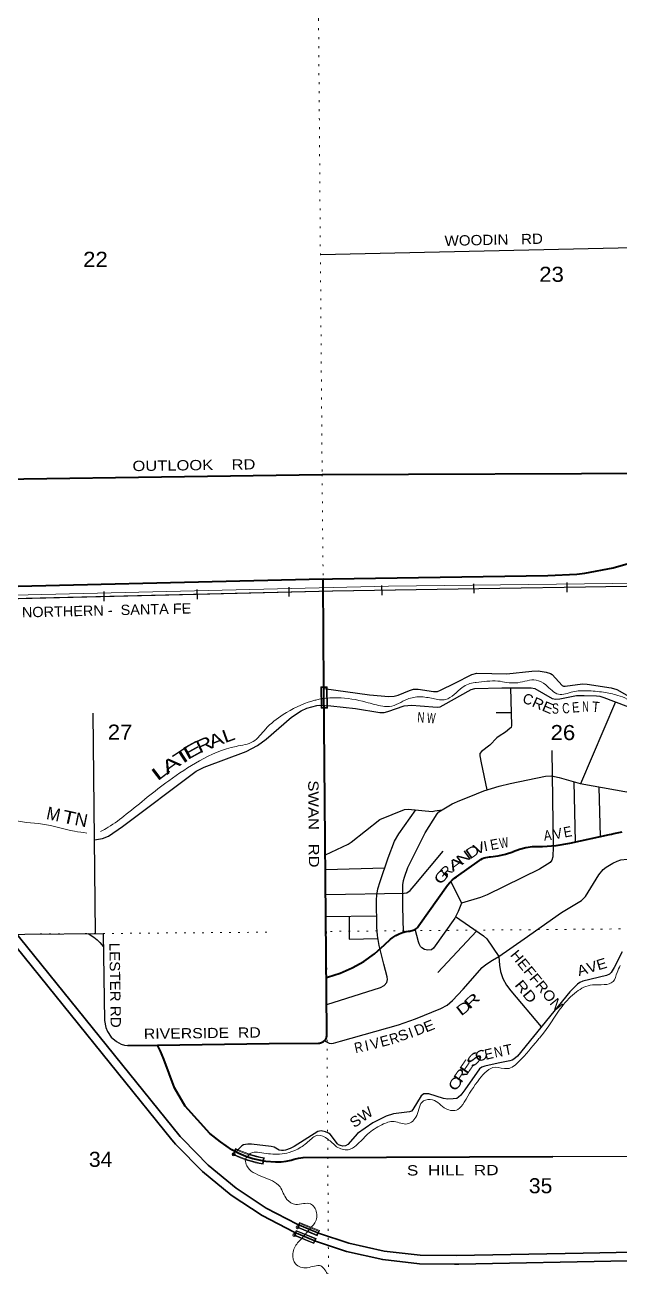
# Model space of a CAD drawing. Header units: feet. Extents: x -2 to 285336, y -549186 to -364975.
# Drawn here: x 239765 to 246708, y -436018 to -421539 of the extents above; entities that cross this region are included whole.
import ezdxf
from ezdxf.enums import TextEntityAlignment as Align

# ---------------------------------------------------------------- set-up
doc = ezdxf.new("R2010")
doc.units = ezdxf.units.FT
doc.header["$LTSCALE"] = 70
doc.header["$PDMODE"] = 32
doc.header["$PDSIZE"] = 35
doc.linetypes.add('DOTTED', pattern=[1.5, 0.3, -1.2])
for name, color, linetype, lineweight in [('18', 7, 'Continuous', 35), ('26', 7, 'Continuous', 40), ('27', 7, 'Continuous', 13), ('29', 7, 'Continuous', 25), ('34', 7, 'Continuous', 25), ('39', 7, 'Continuous', 13), ('41', 7, 'Continuous', 13), ('55', 7, 'Continuous', 13), ('61', 7, 'Continuous', 13), ('7', 7, 'DOTTED', 13)]:
    doc.layers.add(name, color=color, linetype=linetype, lineweight=lineweight)
doc.layers.add('30', color=7, linetype='Continuous')

msp = doc.modelspace()

# ---------------------------------------------------------------- linework, layer by layer
at = {"layer": '18'}
for points in [[(247278.19, -435833.25), (247238.45, -435834.05), (246274.64, -435853.34), (244797.24, -435882.91), (244374.97, -435878.8), (243955.45, -435830.57), (243543.26, -435738.76), (243189.36, -435622.37), (242939.46, -435516.6), (242580, -435329.68), (242227.71, -435096.84), (241901.68, -434828.45), (241605.5, -434527.44), (241577.65, -434495.68), (239703.62, -432175.93), (239570.38, -432010.99), (239366.93, -431747.58), (239036.28, -431389.63), (238670.03, -431068.21), (238272.19, -430786.84), (237847.11, -430548.59), (237399.46, -430356.08), (235245, -429538.54), (234833.43, -429342.92)], [(246798.09, -435942.89), (244824.24, -435982.39), (244802.33, -435982.83), (244774.24, -435982.55), (244368.77, -435978.61), (243938.84, -435929.18), (243516.44, -435835.1), (243153.95, -435715.9), (242904.63, -435610.76), (242532.06, -435417.5), (242170.85, -435179.16), (241836.53, -434904.37), (241532.77, -434596.15), (241521.69, -434583.52), (241501.04, -434559.98), (241479.66, -434533.52), (239576.59, -432177.81)]]:
    msp.add_lwpolyline(points, dxfattribs=at)
at = {"layer": '26'}
msp.add_line((240966.65, -433433.06), (241311.44, -433428.89), dxfattribs=at)
for points in [[(235370.44, -426853.87), (237873.89, -426856.35), (243231.73, -426778.8), (247261.66, -426762.94), (248460.88, -426758.23), (248510.88, -426758.03), (248561.2, -426757.83)], [(243241.9, -427999.99), (243352.29, -427997.35), (245865.74, -427956.95), (246201.3, -427939.52), (246295.57, -427928.24), (246625.77, -427866.04), (246801.5, -427817.99), (247098.48, -427705.41), (247213.91, -427651.68), (247736, -427370.93), (247944.69, -427266.07), (248163.2, -427183.61), (248389.13, -427124.44), (248563.2, -427097.88)], [(243241.9, -427999.99), (238710.84, -428108.34), (238660.54, -428110.51), (238241.56, -428104.03), (234215.15, -427729.21), (229909.58, -427328.4)], [(243252.86, -429254.11), (243242.12, -428024.99), (243241.9, -427999.99)], [(241311.44, -433428.89), (242613.62, -433413.11), (243190.58, -433406.12), (243201.62, -433405.45), (243212.52, -433403.62), (243223.18, -433400.67), (243233.47, -433396.62), (243243.28, -433391.52), (243244.05, -433391.01), (243269.08, -433370.17), (243281.67, -433345.19), (243283.92, -433338.74), (243286.55, -433327.56), (243288.26, -433302.69), (243288.04, -433277.56), (243252.86, -429254.11)], [(243282.66, -432640.75), (243295.89, -432637.39), (243442.56, -432591.18), (243583.58, -432529.89), (243717.43, -432454.2), (243842.63, -432364.93), (243957.82, -432263.06), (244031, -432196.42), (244058.11, -432175.03), (244093.18, -432151.88), (244130.49, -432132.53), (244169.61, -432117.18), (244210.12, -432106.01), (244238.71, -432100.79), (244253.15, -432100.63), (244267.5, -432098.96), (244281.59, -432095.8), (244295.27, -432091.18), (244308.4, -432085.16), (244320.82, -432077.8), (244332.41, -432069.18), (244343.04, -432059.4), (244352.58, -432048.56), (244360.44, -432037.56), (244694.89, -431565.6), (244720.46, -431534.37), (244749.15, -431505.98), (244780.65, -431480.75), (244796.86, -431469.71), (245065.7, -431280.34), (245066.29, -431279.88), (245083.57, -431267.47), (245102.06, -431256.94), (245121.54, -431248.39), (245141.82, -431241.94), (245162.65, -431237.63), (245183.82, -431235.53), (245193.79, -431235.31), (245283.26, -431224.65), (245371.13, -431204.71), (245456.43, -431175.69), (245458.37, -431174.91), (245532.29, -431147.69), (245608.64, -431128.34), (245686.6, -431117.08), (245751.78, -431113.97), (245803.63, -431113.88), (245962.14, -431102.6), (246118.59, -431074.81), (246584.56, -430975.72), (246608.24, -430970.68), (246634.56, -430965.28), (246731.24, -430945.43)], [(242536.59, -434779.31), (242423.47, -434753.44), (242343.36, -434726.72), (242259.69, -434692.87), (242180.2, -434651.65), (242046.68, -434557.53), (241920.49, -434460.12), (241635.65, -434142.63), (241509.45, -433926.17), (241386.86, -433594.25), (241347.2, -433500.45), (241327.24, -433460.51), (241311.44, -433428.89)], [(242536.59, -434779.31), (242574.82, -434784.13), (242575.68, -434784.24), (242689.51, -434791.43), (242695.4, -434791.65), (242754.08, -434790.49), (242812.31, -434783.2), (242869.46, -434769.87), (242904.85, -434758.17), (242956.67, -434746.02), (243009.48, -434739.36), (245921.72, -434729.16)]]:
    msp.add_lwpolyline(points, dxfattribs=at)
at = {"layer": '29'}
for p, q in [((248533.89, -424099.23), (243211.5, -424218.82)), ((246652.71, -429428.72), (246244.17, -430383.48)), ((240590.29, -432130.06), (240559.88, -429562.86)), ((245436.16, -429556.37), (245259.65, -429557.4)), ((246165.34, -430361), (246184.06, -431060.89)), ((246460.39, -430421.98), (246474.87, -430999.04)), ((243271.48, -431383.2), (243961.08, -431364.81)), ((244731.16, -431523.78), (244857.15, -431777.54)), ((243276.26, -431930.83), (243863.37, -431921.57)), ((240679.57, -432129.86), (240695.55, -433142.95)), ((245032.26, -432100.53), (244579.83, -432582.36))]:
    msp.add_line(p, q, dxfattribs=at)
for points in [[(243253.02, -429272.88), (243783.85, -429346.23), (244009.83, -429368.68), (244072.45, -429364.53), (244116.55, -429352.78), (244250.52, -429295.98), (244298.29, -429281.29), (244350.43, -429282.35), (244528.86, -429309.91), (244577.49, -429309.61), (244613.82, -429293.71), (244780.65, -429212.54), (244979.39, -429109.7), (245036.33, -429095.16), (245384.96, -429103.12), (245678.74, -429069.94), (245749.35, -429069.02), (245844.49, -429083.57), (245896.72, -429097.2), (245915.88, -429110.01), (246032.96, -429236.91), (246046.58, -429246), (246067.01, -429246.99), (246266.83, -429221.01), (246323.27, -429221.51), (246602.89, -429264.17), (246668.25, -429285.43), (246865.3, -429398.17)], [(240577.35, -431037.51), (240672.03, -431021.4), (240739.18, -430993.96), (240903.63, -430880.55), (241761.92, -430235.37), (241857.29, -430189.94), (242347.74, -430008.2), (242479.43, -429940.05), (242579.34, -429862.81), (242874.52, -429608.37), (242988.05, -429535.68), (243053.05, -429504.93), (243110.66, -429485.7), (243169.63, -429471.7), (243204.23, -429469.16), (243333.18, -429476.61), (243620.61, -429507.03), (243905.37, -429551.59), (243955.32, -429552.72), (243999.46, -429542.78), (244189.36, -429477.73), (244230.07, -429473.21), (244277.75, -429469.81), (244375.67, -429476.64), (244572.93, -429492.52), (244606.99, -429486.84), (244644.06, -429469.08), (244971.45, -429287.35), (245013.43, -429275.57), (245326.77, -429265.35), (245669.63, -429265.35), (245710.58, -429273.04), (245912.59, -429390.29), (245955.79, -429397.49), (246003.41, -429394.84), (246196.42, -429356.22), (246289.51, -429353.95), (246432.34, -429360.74), (246471.15, -429364.16), (246518.83, -429377.79), (246918.23, -429529.73)], [(245427.66, -429265.35), (245440.55, -429706.88), (245435.79, -429726.49), (245422.17, -429740.12), (245368.91, -429783.22), (245295.09, -429829.61), (245270.04, -429849.16), (245187.59, -429936.13), (245089.88, -430006.63), (245072.49, -430033.18), (245072.49, -430060.44), (245086.71, -430138.52), (245154.42, -430455.68)], [(245909.54, -429997.16), (245924.72, -431117.96), (245920.58, -431234.38), (245911.5, -431275.27), (245891.82, -431299.97), (245768.13, -431380.61), (245157.64, -431677.37), (245077.08, -431708.33), (244857.15, -431777.54), (244817.05, -431872.74), (244778.12, -431949.83), (244528.67, -432300.96), (244508.03, -432319.04), (244465.09, -432323.68), (244427.51, -432314.99), (244394.7, -432296.42), (244377.03, -432278.93), (244362.92, -432248.71), (244355.2, -432228.03), (244316.51, -432080.36)], [(244182.31, -432112.2), (244172.26, -431815.51), (244174.64, -431561.75), (244182.39, -431510.95), (244191.48, -431472.33), (244231.46, -431361.61), (244433.21, -430956.84), (244572.94, -430732.87), (244591.11, -430710.16), (244750.05, -430617.01), (244838.61, -430578.39), (244945.33, -430537.5), (245033.88, -430501.15), (245115.62, -430467.08), (245297.27, -430413.69), (245423.17, -430379.62), (245837.33, -430297.29), (245905.8, -430291.01), (245997.7, -430312.33), (246240.55, -430382.84), (247435.89, -430595.65), (248163.84, -430675.94)], [(243269.98, -431211.9), (243535.27, -431089.54), (243568.47, -431065.78), (243905.35, -430802.08), (244193.07, -430684.51), (244234.62, -430680.62), (244513.91, -430705.61), (244547.97, -430701.06), (244631.93, -430686.24)], [(243285.23, -432955.76), (243911.86, -432760.09), (243956.47, -432733.73), (243985.98, -432699.65), (243995.07, -432665.58), (243991.18, -432633.75), (243950.18, -432488.14), (243896.71, -432270.67), (243876.99, -432151.02), (243871.3, -432057.03), (243865.24, -431735.38), (243870.18, -431681.89), (243881.53, -431609.2), (243907.94, -431521.35), (244000.36, -431249.08), (244076.81, -431052.61), (244126.76, -430966.62), (244325.72, -430688.77)], [(245292.74, -432398.07), (245589.01, -432190.85), (246023.78, -431884.62), (246257.76, -431743.8), (246303.06, -431699.17), (246457.69, -431444.52), (246507.53, -431384.86), (246543.86, -431354.19), (246623.33, -431311.03), (246671.02, -431286.04), (246716.42, -431271.27), (246789.08, -431262.76), (247039.59, -431277.28), (247100.17, -431272.41), (247175.09, -431257.64), (247305.55, -431201.8), (247575.05, -431054.38), (247747.3, -430965.72), (247806.33, -430943), (247981.8, -430899.37)], [(243274.02, -431674.14), (244189.28, -431657.57), (244220.99, -431654.07), (244257.32, -431629.08), (244306.93, -431572.96), (244644.93, -431171.39)], [(243545.39, -431926.59), (243547.64, -432194.78), (243882.91, -432186.92)], [(244788.16, -431929.96), (245114.01, -432157.66), (245150.83, -432191.92), (245292.74, -432398.07)], [(237895.8, -432153.36), (239764.1, -432137.21), (240678.6, -432129.3)], [(240504.14, -432129.98), (240567.72, -432170.87), (240606.31, -432203.81), (240638.1, -432235.61), (240682.02, -432284.9)], [(246732.26, -432344.7), (246639.17, -432524.17), (246602.84, -432583.23), (246582.4, -432601.4), (246547.32, -432616.83), (246271.29, -432684.38), (246237.27, -432701.36), (246210.02, -432719.54), (246119.84, -432809.14), (245510.67, -433557.81), (245467.75, -433592.17), (245448.47, -433603.71), (245422.12, -433614.6), (245285.76, -433641.18), (245129.21, -433673.67), (245092.88, -433687.3), (245065.63, -433705.47), (244895.34, -433953.09), (244849.93, -434012.16), (244824.03, -434037.62), (244802.24, -434050.78), (244759.1, -434057.59), (244697.79, -434058.73), (244647.32, -434050.51), (244475.27, -433999.66), (244418.51, -433999.66), (244386.72, -434022.38), (244291.35, -434179.13), (244273.19, -434199.58), (244251.67, -434208.66), (244065.51, -434231.73), (243978.01, -434258.64), (243821.76, -434335.05), (243644.28, -434461.96), (243530.71, -434588.06), (243503.46, -434603.96), (243475.08, -434607.94), (243444.43, -434601.69), (243424, -434590.9), (243410.37, -434578.97), (243324.08, -434467.66), (243307.06, -434454.59), (243270.73, -434439.83), (243220.77, -434430.74), (243199.2, -434431.87), (243181.04, -434435.85), (242906.29, -434613.05), (242860.88, -434636.33), (242806.39, -434653.37), (242782.55, -434658.48), (242758.7, -434658.48), (242731.46, -434653.93), (242671.29, -434620.99), (242636.09, -434610.78), (242406.76, -434585.78), (242364.93, -434583.32), (242336.37, -434586.91), (242315.93, -434593.73), (242294.36, -434603.95), (242279, -434617.79), (242227.04, -434675.94)], [(243258.25, -433379.47), (243312.75, -433406.73), (243335.46, -433410.14), (243362.71, -433405.59), (243444.44, -433384.01), (244121.09, -433193.19), (244320.92, -433123.89), (244616.1, -433003.49), (244688.76, -432962.6), (244752.33, -432911.49), (244874.94, -432779.73), (245097.46, -432525.29), (245140.61, -432491.21), (245220.08, -432438.96), (245292.74, -432398.07)], [(245292.74, -432398.07), (245299.56, -432498.03), (245310.91, -432570.73), (245338.16, -432652.51), (245383.57, -432732.02), (245433.53, -432797.9), (245787.74, -433218.18)], [(240695.55, -433142.95), (240709.64, -433224.92), (240727.81, -433272.62), (240773.22, -433338.5), (240832.25, -433386.21), (240889.01, -433418.01), (240925.34, -433429.37), (240966.65, -433433.06)], [(245921.72, -434729.17), (248585.35, -434719.85), (248608.18, -434719.77)]]:
    msp.add_lwpolyline(points, dxfattribs=at)
at = {"layer": '34'}
for p, q in [((241776.82, -428231.19), (241774.18, -428120.61)), ((242848.66, -428202.95), (242846.02, -428092.37)), ((243931.65, -428184.17), (243929.88, -428073.58)), ((245003.68, -428164.33), (245001.91, -428053.74)), ((246089.37, -428149.49), (246087.6, -428038.9)), ((240691.28, -428254.54), (240688.63, -428143.96))]:
    msp.add_line(p, q, dxfattribs=at)
at = {"layer": '34', "lineweight": 13}
msp.add_line((238714.19, -428248.3), (243355.64, -428137.31), dxfattribs=at)
msp.add_line((238714.19, -428248.3), (243355.64, -428137.31), dxfattribs=at)
at = {"layer": '34'}
msp.add_lwpolyline([(226994.03, -427196.5), (238228.67, -428242.34), (238232.14, -428242.62), (238304.49, -428247.12), (238376.54, -428249.94), (238448.67, -428251.52), (238521.27, -428252.29), (238593.57, -428251.4), (238975.4, -428239.89), (238890.24, -428242.99), (243355.32, -428136.22), (245302.61, -428104.93), (246301.8, -428088.87), (252993.35, -427981.31)], dxfattribs=at)
at = {"layer": '34', "lineweight": 13}
for points in [[(226997.65, -427157.76), (232572.92, -427676.6), (237870.48, -428171.62), (238504.48, -428213.3), (244006.45, -428081.74), (252825.02, -427976.83)], [(243354.54, -428137.33), (245302.63, -428106.02), (246301.82, -428089.96), (252993.37, -427982.4)], [(243354.54, -428137.33), (245302.63, -428106.02), (246301.82, -428089.96), (252993.37, -427982.4)]]:
    msp.add_lwpolyline(points, dxfattribs=at)
at = {"layer": '34'}
msp.add_spline([(250068.21, -443487.57), (249977.5, -443672.86), (249779.53, -443780.59), (249483.08, -443739.09), (248900.45, -443524.65), (247156.92, -442816.5), (243671.48, -441424.31), (238565.58, -439409.91), (233747.07, -437493.57), (228242.54, -435879.4), (226638.04, -435261.44), (224052.35, -434211.95), (222040.75, -432971.27), (221731.64, -432835.02)], degree=3, dxfattribs=at)
at = {"layer": '39'}
msp.add_line((243108.22, -435549.63), (242989.84, -435686.44), dxfattribs=at)
for points in [[(243292.41, -429384.83), (243410.24, -429381.85), (243742.4, -429432.22), (243938.25, -429480.85), (244016.41, -429483.86), (244226.05, -429398.31), (244372.79, -429370.11), (244524.89, -429392.11), (244671.12, -429402), (244865.43, -429262.12), (245014.57, -429203.87), (245026.4, -429203.13)], [(245026.4, -429203.13), (245281.46, -429187.24), (245307.56, -429189.36)], [(245308.68, -429189.45), (245515.79, -429206.28), (245726.73, -429174.89), (245840.25, -429232.5), (245989.2, -429340.68), (246155.98, -429312.74), (246322.56, -429300.84), (246512.81, -429317.31), (246678.75, -429353.54), (246790.46, -429397.08), (246867.02, -429447.09)], [(240647.06, -430941.11), (240735.84, -430891.67), (240946.34, -430739.96), (241442.69, -430349.28), (241800.61, -430117.23), (242227.88, -429948.24), (242427.11, -429892.64), (242571.38, -429746.1), (242778.09, -429578.3), (243113, -429420.16), (243157.69, -429408.6)], [(243157.69, -429408.6), (243211.39, -429394.56), (243292.41, -429384.83)], [(237133.76, -430059.63), (237249.64, -430091.19), (237359.91, -430090.59), (237493.27, -430012.08), (237723.06, -429918.76), (237886.12, -429868.71), (238032.75, -429848.52), (238170.41, -429900.41), (238265.43, -429993.87), (238416.37, -430104.07), (238686.03, -430334.11), (239014.67, -430500.73), (239450.77, -430728.88), (239600.23, -430798.96), (239970.43, -430853.82), (240344.28, -430936.8), (240487.86, -430958.14)], [(246707.17, -432503.83), (246672.37, -432583.86), (246624.87, -432689.52), (246385.77, -432728.57), (246198.26, -432808.37), (246029.58, -432980.67), (245778.32, -433334.37), (245742.91, -433374.81)], [(245741.98, -433375.88), (245529.99, -433617.93), (245392.52, -433704.4), (245250.38, -433688.54), (245068.18, -433822.56), (244888.17, -434094.96), (244812.84, -434182.22), (244676.63, -434172.45), (244519.61, -434068.18), (244413.19, -434080.85), (244334.77, -434250.3), (244225.21, -434349.15), (244071.2, -434321.11), (243928.37, -434357.38), (243760.48, -434469.53), (243630.48, -434598.19), (243534.2, -434651.13), (243398.57, -434613.76)], [(243398.57, -434613.76), (243296.61, -434525.75), (243182.93, -434480.18), (243065.61, -434558.89), (242929.39, -434649.75), (242707.94, -434702.34), (242500.63, -434679.98), (242418.67, -434681.4), (242332.6, -434766.31)], [(242332.6, -434766.31), (242353.93, -434837.88), (242536.2, -434964.03), (242740.4, -435081.85), (242820.71, -435227.47), (242923.81, -435286.37), (243096.13, -435280.01), (243167.81, -435383.55), (243137.65, -435514.59), (243108.22, -435549.63)], [(242989.84, -435686.44), (242946.38, -435734.24), (242890.07, -435859.62), (242921.9, -435979.77), (243056.87, -436024.16), (243216.95, -436003.9), (243306.76, -436113.22), (243405.94, -436178.2), (243558.3, -436178.14), (243660.76, -436192.83), (243702.87, -436330.94), (243724.62, -436447.21), (243900.41, -436541.29), (244021.16, -436710.49), (244053.21, -436846.72), (243988.8, -436966.17), (243857.61, -437024.33)]]:
    msp.add_spline(points, degree=3, dxfattribs=at)
at = {"layer": '55'}
for points in [[(242967.98, -435497.35), (243199.33, -435592.09), (243174.7, -435652.24), (242943.34, -435557.51)], [(243188.89, -435596.46), (242972.35, -435507.78), (242953.77, -435553.13), (243170.32, -435641.8)], [(242929.85, -435589.04), (243161.2, -435683.78), (243136.57, -435743.93), (242905.21, -435649.2)], [(242934.22, -435599.47), (243150.76, -435688.15), (243132.19, -435733.49), (242915.64, -435644.82)]]:
    msp.add_lwpolyline(points, close=True, dxfattribs=at)
for p in [(242907.11, -435644.57), (242945.24, -435552.88)]:
    msp.add_point(p, dxfattribs=at)
at = {"layer": '61'}
for p, q in [((243216.46, -429254.93), (243291.46, -429254.19)), ((243218.92, -429504.92), (243216.46, -429254.93)), ((243291.46, -429254.19), (243293.92, -429504.18)), ((243293.92, -429504.18), (243218.92, -429504.92)), ((242190.41, -434704.65), (242222.1, -434636.68)), ((242200.21, -434702.55), (242226.06, -434647.12)), ((242548.28, -434749.4), (242537.7, -434809.64)), ((242557.43, -434743.56), (242544.46, -434817.43))]:
    msp.add_line(p, q, dxfattribs=at)
msp.add_lwpolyline([(243226.83, -429496.84), (243224.53, -429262.84), (243283.54, -429262.26), (243285.84, -429496.26)], close=True, dxfattribs=at)
for centre, radius, start, end in [((242770.1, -433491.92), 1268.89, 244.42771, 260.36627), ((242770.1, -433491.92), 1276.89, 244.78207, 259.99613), ((242769.42, -433493.99), 1343.89, 244.42767, 260.36625), ((242769.42, -433493.99), 1335.89, 244.78073, 260.01148)]:
    msp.add_arc(centre, radius, start, end, dxfattribs=at)
msp.add_point((242200.21, -434702.55), dxfattribs=at)
at = {"layer": '7'}
for p, q in [((243257.61, -429507.4), (243262.74, -430047.99)), ((242588.17, -432113.91), (239765, -432136.41))]:
    msp.add_line(p, q, dxfattribs=at)
for points in [[(243152.14, -417247.5), (243189.81, -421473.22), (243231.73, -426778.8), (243255.21, -429254.87)], [(235370.44, -426853.76), (237873.89, -426856.35), (243231.73, -426778.8), (248561.2, -426757.83), (253337.69, -426736.32)], [(253396.03, -432037.41), (248599.73, -432060.06), (243280.6, -432104.54)], [(243282.26, -432107.62), (243313.4, -437377.76), (243327.73, -442681.85), (243373.96, -448001.54), (243408.56, -453327.45), (243409.54, -456519.08)]]:
    msp.add_lwpolyline(points, dxfattribs=at)

# ---------------------------------------------------------------- texts
at = {"layer": '27'}
for s, rotation, width, p in [('OUTLOOK    RD', 0.829, 1.2, (241020.7, -426740.8)), ('SWAN   RD', 270.501, 1.2, (243068.85, -430344.91)), ('RIVERSIDE  RD', 0.694, 1.15, (241153.06, -433358.08)), ('S  HILL  RD', 0.2, 1.25, (244219.98, -434949.88))]:
    msp.add_text(s, height=120, rotation=rotation, dxfattribs=dict(at, width=width)).set_placement(p)
for s, rotation, width, p in [('E', 10.785, 0.9, (246106.56, -431002.71)), ('E', 10.715, 0.9, (245251.66, -431148.88)), ('W', 9.878, 0.7, (245361.38, -431129.68)), ('A', 6.171, 0.85, (245867.52, -431044.49)), ('V', 10.68, 0.95, (245990.41, -431024.23)), ('N', 36.092, 1.4, (244915.47, -431294.63)), ('D', 33.995, 1.35, (245019.91, -431224.43)), ('V', 23.459, 1.25, (245088.15, -431188.49)), ('A', 37.253, 1.6, (244822.51, -431364.29)), ('G', 49.806, 1.4, (244669.94, -431502.45))]:
    msp.add_text(s, height=120, rotation=rotation, dxfattribs=dict(at, width=width)).set_placement(p, align=Align.CENTER)
for s, rotation, p in [('I', 10.67, (245149.45, -431168.24)), ('R', 44.974, (244722.64, -431446.01))]:
    msp.add_text(s, height=120, rotation=rotation, dxfattribs=at).set_placement(p, align=Align.CENTER)
at = {"layer": '30'}
for s, rotation, width, p in [('WOODIN   RD', 1.287, 1.1, (244660.54, -424116.24)), ('N', 356.01, 0.7, (244339.4, -429666.26)), ('W', 355.397, 0.65, (244450.45, -429673.27)), ('LESTER RD', 270.904, 1.1, (240750.64, -432237.74)), ('HEFFRON', 309.186, 1.1, (245418.85, -432381.75)), ('AVE', 16.751, 1.1, (246226.61, -432626.97)), ('RD', 309.186, 1.25, (245470.4, -432730.94)), ('SW', 35.06, 1.1, (243606.53, -434399.2))]:
    msp.add_text(s, height=120, rotation=rotation, dxfattribs=dict(at, width=width)).set_placement(p)
for s, rotation, p in [('C', 341.364, (245614.17, -429455.58)), ('V', 13.796, (243861.42, -433469.35)), ('E', 14.925, (243976.5, -433439.02)), ('I', 20.059, (244286.6, -433341.62)), ('I', 12.193, (243764.07, -433493.31))]:
    msp.add_text(s, height=120, rotation=rotation, dxfattribs=at).set_placement(p, align=Align.CENTER)
for s, rotation, width, p in [('R', 335.868, 1.1, (245727, -429503.9)), ('E', 336.868, 1.15, (245842.21, -429550.73)), ('E', 4.397, 0.8, (246193.49, -429552.36)), ('N', 0.278, 0.65, (246304.21, -429544.83)), ('T', 354.964, 0.9, (246417.84, -429546.86)), ('S', 358.185, 0.75, (245951.04, -429567.35)), ('C', 5.315, 0.75, (246080.4, -429563.08)), ('R', 42.6, 1.6, (245018.9, -432957.19)), ('D', 37.407, 1.45, (244918.57, -433045.46)), ('D', 22.059, 1.05, (244390.15, -433300.93)), ('E', 22.059, 1.15, (244500.31, -433260.98)), ('R', 17.015, 0.95, (244089.51, -433408.19)), ('S', 20.318, 1.1, (244197.24, -433368.9)), ('R', 12.193, 0.85, (243670.56, -433514.07)), ('C', 28.565, 1.2, (245113.32, -433604.45)), ('E', 12.725, 0.95, (245189.17, -433590.81)), ('N', 12.03, 0.85, (245298.92, -433566.93)), ('T', 11.177, 1.05, (245409.33, -433542.34)), ('E', 55.483, 1.45, (244966.7, -433715.42)), ('S', 46.483, 1.75, (245048, -433635.24)), ('R', 55.483, 1.35, (244898.18, -433815.28)), ('C', 56.001, 1.35, (244833.34, -433912.43))]:
    msp.add_text(s, height=120, rotation=rotation, dxfattribs=dict(at, width=width)).set_placement(p, align=Align.CENTER)
at = {"layer": '34', "width": 1.05}
msp.add_text('BURLINGTON NORTHERN -  SANTA FE', height=120, rotation=1.37, dxfattribs=at).set_placement((238580.84, -428473.79))
at = {"layer": '41'}
for s, rotation, width, p in [('R', 24.518, 1.3, (241888.62, -429994.35)), ('A', 22.328, 1.25, (242021.37, -429943.01)), ('L', 19.937, 1.25, (242163.69, -429887.58)), ('T', 33.34, 1.8, (241647.3, -430128.37)), ('E', 28.893, 1.6, (241753.99, -430058.25)), ('A', 35.38, 1.6, (241509.93, -430221.5)), ('L', 37.409, 1.8, (241389.49, -430299.6)), ('M', 348.294, 0.95, (240084.26, -430810.8)), ('T', 347.467, 1.25, (240265.02, -430849.31))]:
    msp.add_text(s, height=150, rotation=rotation, dxfattribs=dict(at, width=width)).set_placement(p, align=Align.CENTER)
msp.add_text('N', height=150, rotation=348.726, dxfattribs=at).set_placement((240409.56, -430876.7), align=Align.CENTER)
at = {"layer": '7'}
for s, width, p in [('22', 1.1, (240445.01, -424359.48)), ('23', 1.1, (245763.88, -424534.18)), ('27', 1.1, (240731.43, -429869.72)), ('26', 1.1, (245896.12, -429874.83)), ('34', 1.05, (240511.71, -434848.68)), ('35', 1.05, (245642.46, -435156.43))]:
    msp.add_text(s, height=175.5, dxfattribs=dict(at, width=width)).set_placement(p)

doc.saveas('drawing.dxf')
